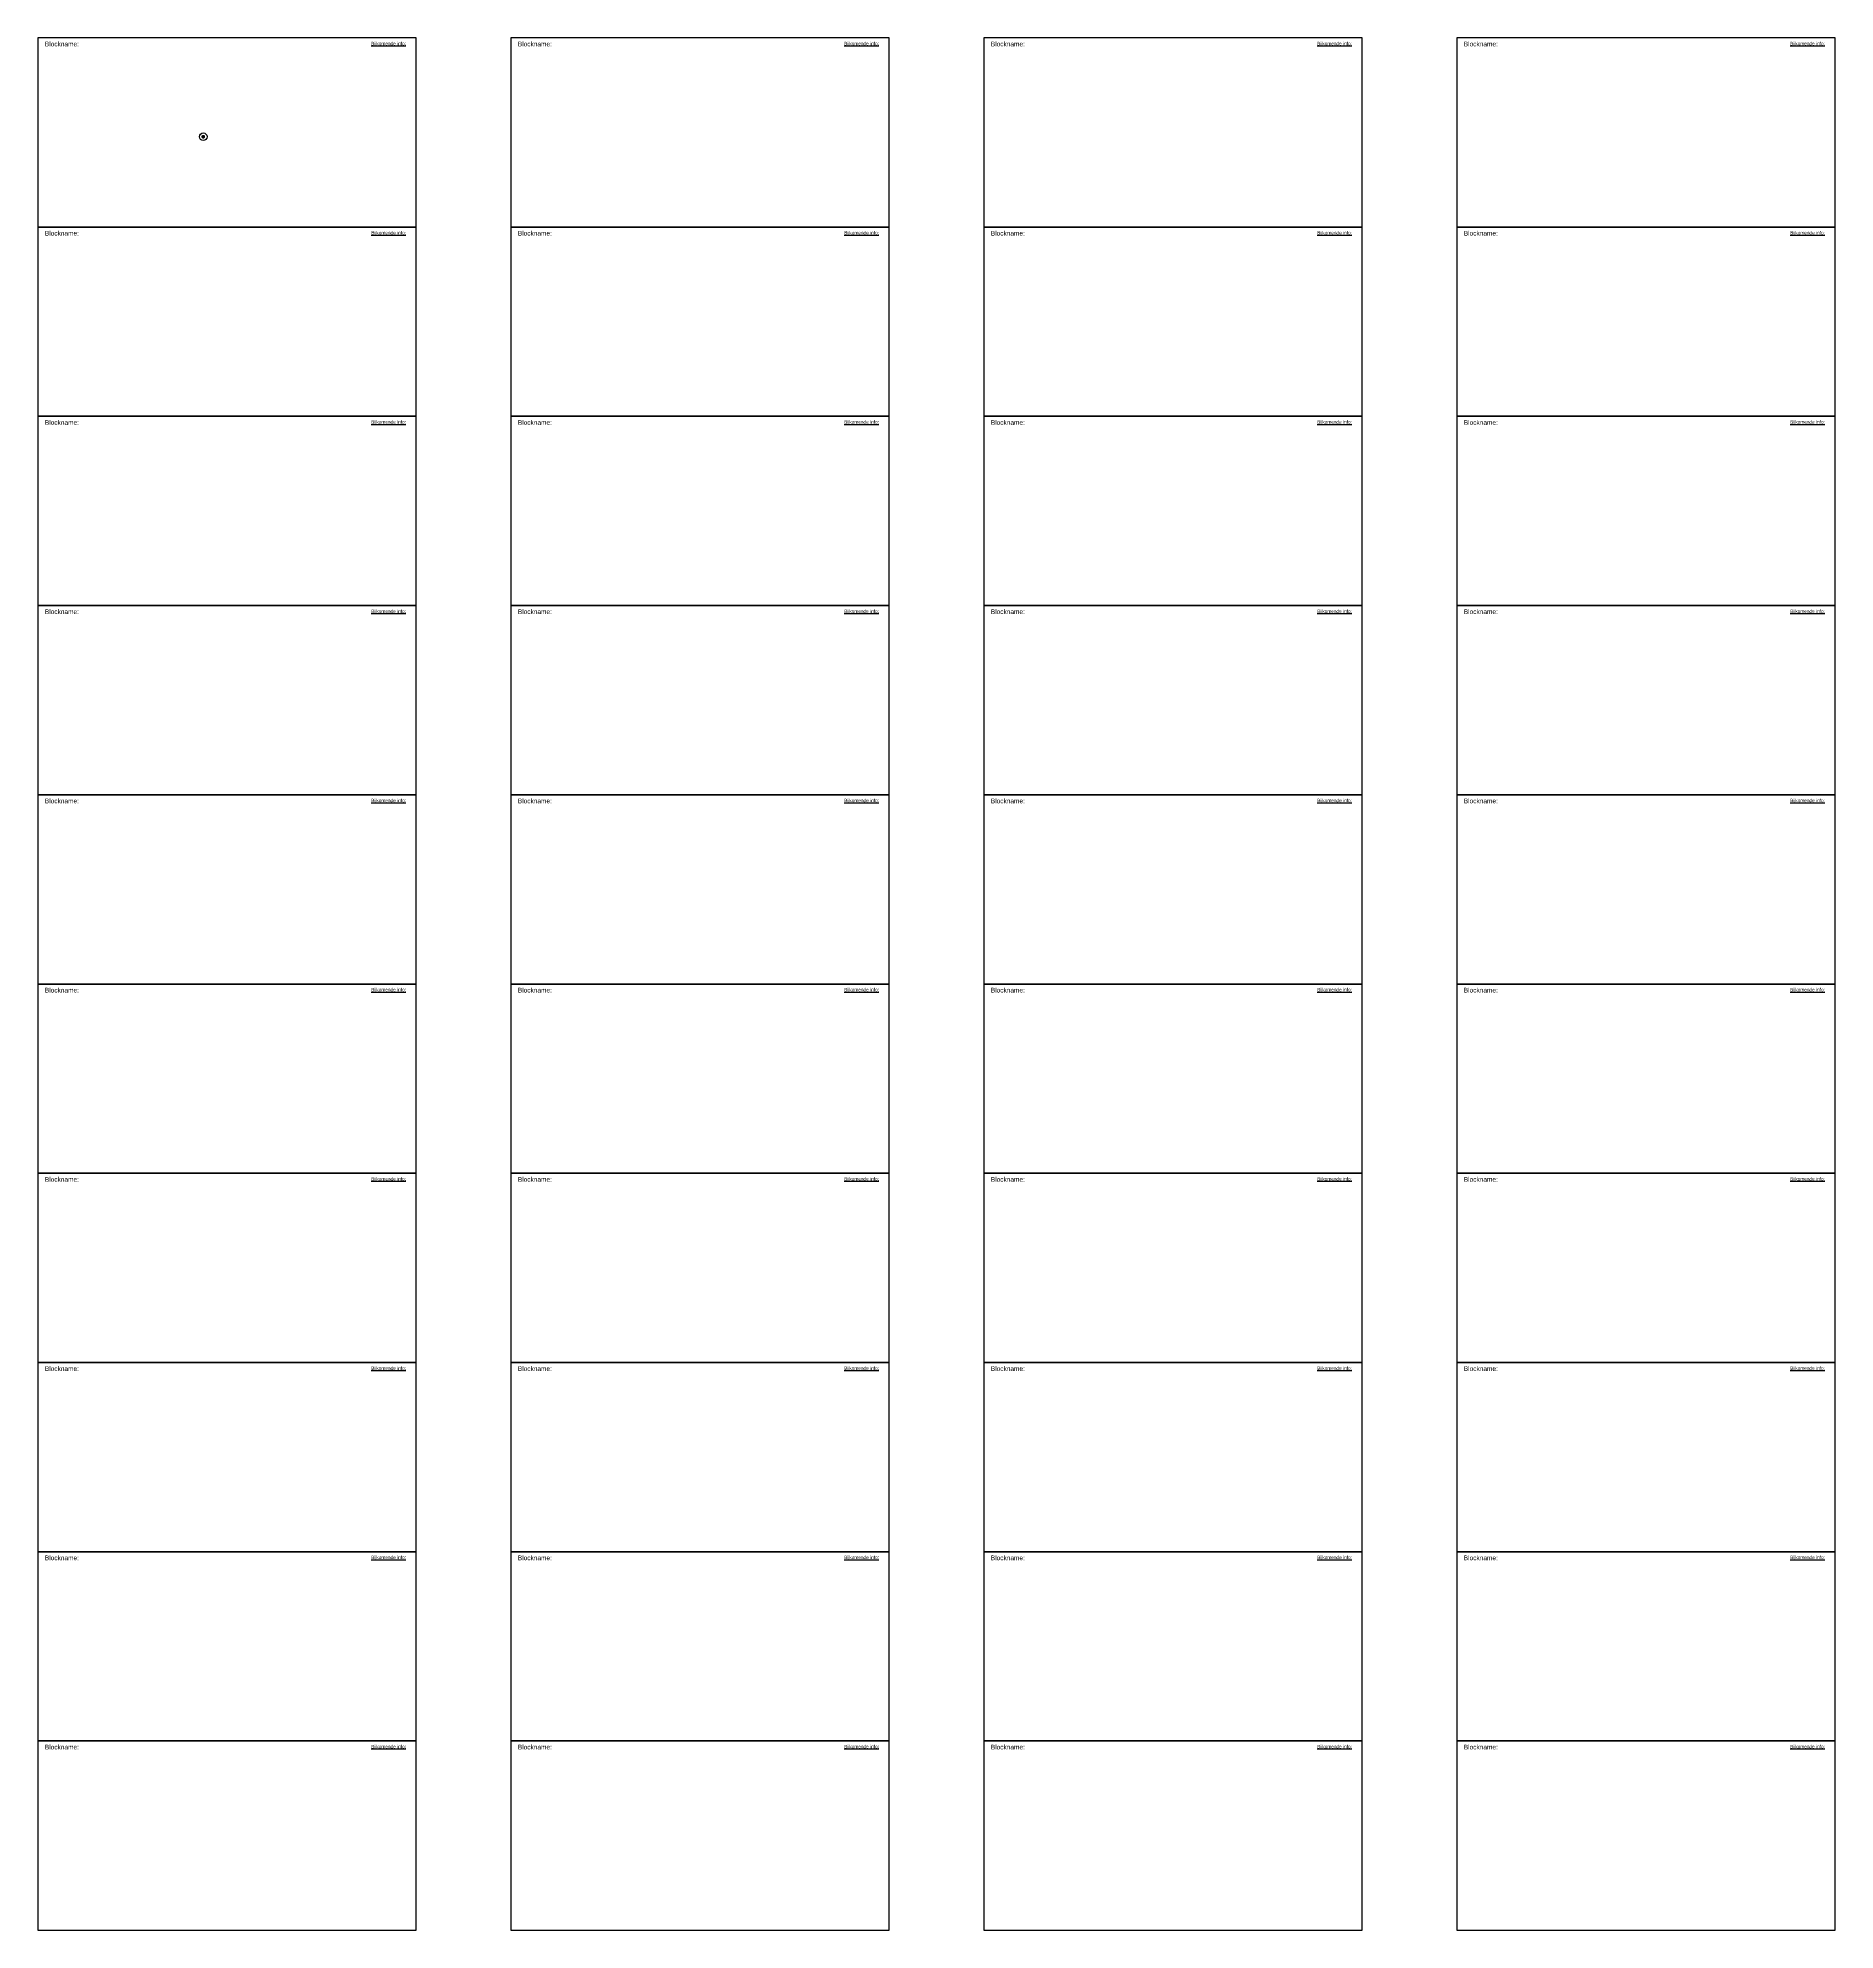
# Model space of a CAD drawing. Header units: millimetres. Extents: x -7152 to 5843, y -5056 to 10205.
# Drawn here: x -3142 to -2192, y 6300 to 7300 of the extents above; entities that cross this region are included whole.
import ezdxf
from ezdxf.enums import TextEntityAlignment as Align

# ---------------------------------------------------------------- set-up
doc = ezdxf.new("R2010")
doc.units = ezdxf.units.MM
doc.styles.get("Standard").update_dxf_attribs({"font": 'isoplus.shx'})

# ---------------------------------------------------------------- blocks, each defined once
blk = doc.blocks.new('*U418')
at = {"color": 0}
blk.add_lwpolyline([(0, 0), (200, 0), (200, 100), (0, 100)], close=True, dxfattribs=at)
blk.add_text('Blockname:', height=2.5, dxfattribs=at).set_placement((3.7, 98), align=Align.TOP_LEFT)
at = {"color": 0, "linetype": 'Continuous'}
blk.add_text('%%UBijkomende info:', height=1.8, dxfattribs=at).set_placement((176.2, 96.1))
at = {"color": 161, "linetype": 'Continuous', "ltscale": 15, "true_color": 0x8c9ff3}
blk.add_attdef('BLOCKNAME', (22.7, 95.5), '', height=2.5, dxfattribs=at)
blk = doc.blocks.new('Lasdoos')
at = {"color": 1, "linetype": 'ByBlock', "const_width": 1}
blk.add_lwpolyline([(-0.5, 0, 1), (0.5, 0, 1)], format="xyb", close=True, dxfattribs=at)
at = {"color": 0, "linetype": 'ByBlock'}
blk.add_circle((0, 0), 2, dxfattribs=at)
at = {"color": 2, "linetype": 'Continuous', "ltscale": 15}
blk.add_attdef('NAAM_L', text='', height=3.5, dxfattribs=at).set_placement((-3.5, 0), align=Align.MIDDLE_RIGHT)
at = {"color": 1, "linetype": 'Continuous', "ltscale": 15}
blk.add_attdef('TEKST135', text='', height=1.8, dxfattribs=at).set_placement((-2.5, 2.5), align=Align.RIGHT)
blk.add_attdef('TEKST45', (2.5, 2.5), '', height=1.8, dxfattribs=at)
at = {"color": 2, "linetype": 'Continuous', "ltscale": 15}
blk.add_attdef('NAAM_R', text='', height=3.5, dxfattribs=at).set_placement((3.5, 0), align=Align.MIDDLE_LEFT)
at = {"color": 1, "linetype": 'Continuous', "ltscale": 15}
blk.add_attdef('TEKST225', text='', height=1.8, dxfattribs=at).set_placement((-2.5, -2.5), align=Align.TOP_RIGHT)
blk.add_attdef('TEKST315', text='', height=1.8, dxfattribs=at).set_placement((2.5, -2.5), align=Align.TOP_LEFT)

msp = doc.modelspace()

# ---------------------------------------------------------------- block references
at = {"color": 110, "linetype": 'Continuous'}
msp.add_blockref('*U418', (-3142.373, 7200), dxfattribs=at)
at = {"color": 40, "linetype": 'Continuous'}
msp.add_blockref('*U418', (-2892.373, 7200), dxfattribs=at)
at = {"color": 10, "linetype": 'Continuous'}
msp.add_blockref('*U418', (-2642.373, 7200), dxfattribs=at)
at = {"color": 160, "linetype": 'Continuous'}
msp.add_blockref('*U418', (-2392.373, 7200), dxfattribs=at)
at = {"linetype": 'Continuous'}
msp.add_blockref('Lasdoos', (-3054.949, 7247.737), dxfattribs=at)
at = {"color": 7, "linetype": 'Continuous'}
for p in [(-3142.373, 7100), (-2892.373, 7100), (-2642.373, 7100), (-2392.373, 7100), (-3142.373, 7000), (-2892.373, 7000), (-2642.373, 7000), (-2392.373, 7000), (-3142.373, 6900), (-2892.373, 6900), (-2642.373, 6900), (-2392.373, 6900), (-3142.373, 6800), (-2892.373, 6800), (-2642.373, 6800), (-2392.373, 6800), (-3142.373, 6700), (-2892.373, 6700), (-2642.373, 6700), (-2392.373, 6700), (-3142.373, 6600), (-2892.373, 6600), (-2642.373, 6600), (-2392.373, 6600), (-3142.373, 6500), (-2892.373, 6500), (-2642.373, 6500), (-2392.373, 6500), (-3142.373, 6400), (-2892.373, 6400), (-2642.373, 6400), (-2392.373, 6400), (-3142.373, 6300), (-2892.373, 6300), (-2642.373, 6300), (-2392.373, 6300)]:
    msp.add_blockref('*U418', p, dxfattribs=at)

doc.saveas('drawing.dxf')
